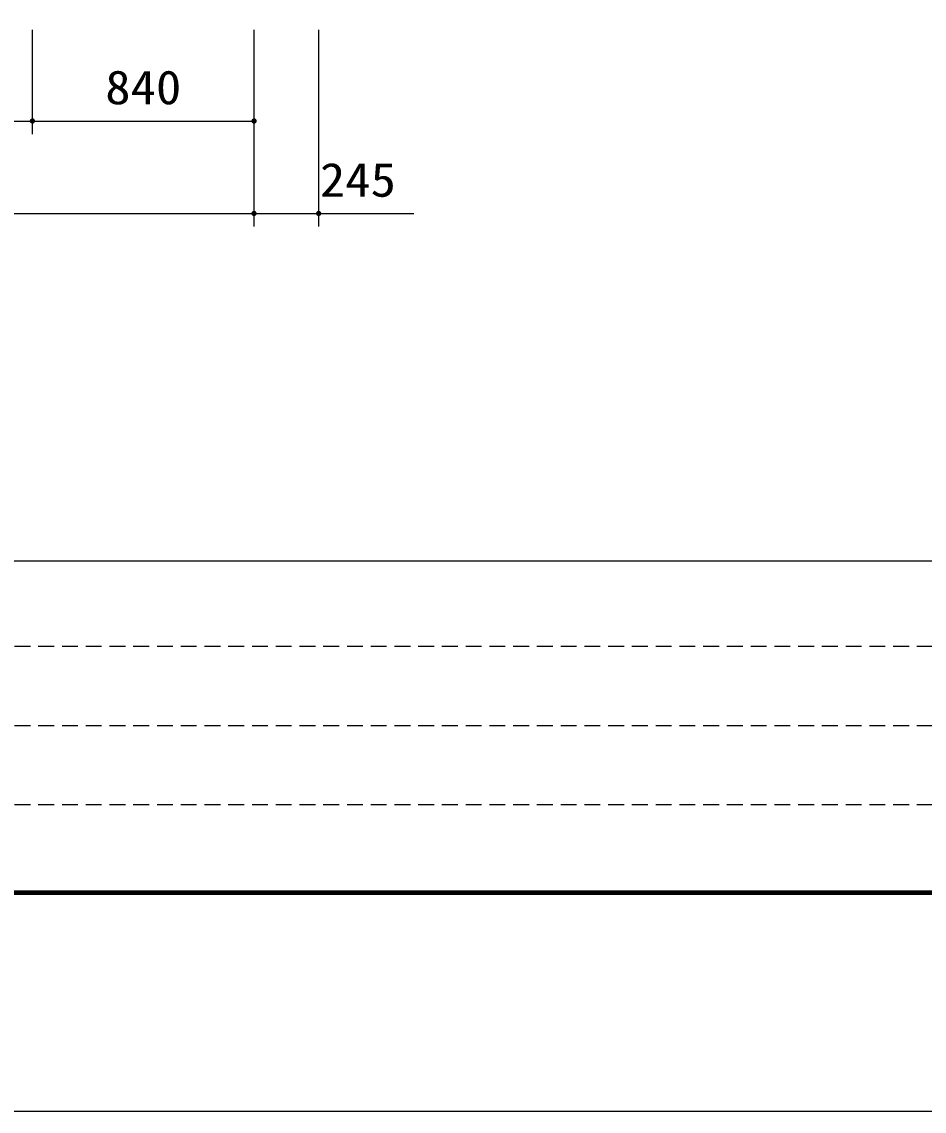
# Model space of a CAD drawing. Units: millimetres, scale not verified. Extents: x -14850 to 14850, y -10500 to 10500.
# Drawn here: x -6112 to -2693, y -10500 to -6373 of the extents above; entities that cross this region are included whole.
import ezdxf
from ezdxf.enums import TextEntityAlignment as Align

# ---------------------------------------------------------------- set-up
doc = ezdxf.new("R2010")
doc.units = ezdxf.units.MM
doc.header["$LTSCALE"] = 50
doc.linetypes.add('DASHED1', pattern=[1.8, 1.2, -0.6])
for name, color, linetype, lineweight in [('0-0_製作', 5, 'Continuous', 25), ('0-7_図面枠', 7, 'Continuous', 25), ('0-8_Axis_waku', 7, 'Continuous', 25)]:
    doc.layers.add(name, color=color, linetype=linetype, lineweight=lineweight)
doc.styles.add('ＭＳ ゴシック', font='')
doc.styles.get('ＭＳ ゴシック').set_extended_font_data('MS Gothic')

msp = doc.modelspace()

# ---------------------------------------------------------------- linework, layer by layer
at = {"layer": '0-0_製作', "color": 2}
for p, q in [((-6072.37, -6799.01), (-6072.37, -6403.88)), ((-5232.37, -7149.01), (-5232.37, -6403.88)), ((-4987.37, -7149.01), (-4987.37, -6403.88)), ((-6842.37, -6749.01), (-6072.37, -6749.01)), ((-6072.37, -6749.01), (-5232.37, -6749.01)), ((-9542.37, -7099.01), (-5232.37, -7099.01)), ((-5232.37, -7099.01), (-4987.37, -7099.01)), ((-4987.37, -7099.01), (-4626.98, -7099.01))]:
    msp.add_line(p, q, dxfattribs=at)
at = {"layer": '0-0_製作'}
for points in [[(-6082.35, -6748.38), (-6072.37, -6749.01), (-6082.37, -6749.01)], [(-6082.37, -6749.01), (-6072.37, -6759.01), (-6082.29, -6750.27)], [(-6082.37, -6749.01), (-6072.37, -6749.01), (-6072.37, -6759.01)], [(-6082.19, -6747.14), (-6072.37, -6749.01), (-6082.35, -6748.38)], [(-6082.29, -6750.27), (-6073, -6758.99), (-6082.05, -6751.5)], [(-6082.29, -6750.27), (-6072.37, -6759.01), (-6073, -6758.99)], [(-6081.88, -6745.92), (-6072.37, -6749.01), (-6082.19, -6747.14)], [(-6082.05, -6751.5), (-6074.24, -6758.83), (-6081.67, -6752.69)], [(-6082.05, -6751.5), (-6073, -6758.99), (-6074.24, -6758.83)], [(-6081.42, -6744.75), (-6072.37, -6749.01), (-6081.88, -6745.92)], [(-6081.67, -6752.69), (-6075.46, -6758.52), (-6081.13, -6753.83)], [(-6081.67, -6752.69), (-6074.24, -6758.83), (-6075.46, -6758.52)], [(-6080.81, -6743.65), (-6072.37, -6749.01), (-6081.42, -6744.75)], [(-6081.13, -6753.83), (-6076.63, -6758.06), (-6080.46, -6754.89)], [(-6081.13, -6753.83), (-6075.46, -6758.52), (-6076.63, -6758.06)], [(-6080.07, -6742.64), (-6072.37, -6749.01), (-6080.81, -6743.65)], [(-6080.46, -6754.89), (-6077.73, -6757.46), (-6079.66, -6755.86)], [(-6080.46, -6754.89), (-6076.63, -6758.06), (-6077.73, -6757.46)], [(-6079.21, -6741.72), (-6072.37, -6749.01), (-6080.07, -6742.64)], [(-6079.66, -6755.86), (-6077.73, -6757.46), (-6078.74, -6756.72)], [(-6079.21, -6741.72), (-6072.37, -6739.01), (-6072.37, -6749.01)], [(-6078.25, -6740.92), (-6072.37, -6739.01), (-6079.21, -6741.72)], [(-6077.19, -6740.25), (-6072.37, -6739.01), (-6078.25, -6740.92)], [(-6076.05, -6739.71), (-6072.37, -6739.01), (-6077.19, -6740.25)], [(-6074.86, -6739.33), (-6072.37, -6739.01), (-6076.05, -6739.71)], [(-6073.62, -6739.09), (-6072.37, -6739.01), (-6074.86, -6739.33)], [(-6072.37, -6739.01), (-6062.37, -6749.01), (-6072.37, -6749.01)], [(-6072.37, -6739.01), (-6062.45, -6747.76), (-6062.37, -6749.01)], [(-6071.74, -6739.03), (-6062.45, -6747.76), (-6072.37, -6739.01)], [(-6072.37, -6749.01), (-6071.12, -6758.93), (-6072.37, -6759.01)], [(-6072.37, -6749.01), (-6069.88, -6758.7), (-6071.12, -6758.93)], [(-6072.37, -6749.01), (-6068.69, -6758.31), (-6069.88, -6758.7)], [(-6072.37, -6749.01), (-6067.55, -6757.78), (-6068.69, -6758.31)], [(-6072.37, -6749.01), (-6066.49, -6757.1), (-6067.55, -6757.78)], [(-6072.37, -6749.01), (-6065.52, -6756.3), (-6066.49, -6757.1)], [(-6072.37, -6749.01), (-6064.66, -6755.39), (-6065.52, -6756.3)], [(-6062.37, -6749.01), (-6064.66, -6755.39), (-6072.37, -6749.01)], [(-6071.74, -6739.03), (-6062.68, -6746.53), (-6062.45, -6747.76)], [(-6070.49, -6739.19), (-6062.68, -6746.53), (-6071.74, -6739.03)], [(-6070.49, -6739.19), (-6063.07, -6745.33), (-6062.68, -6746.53)], [(-6069.28, -6739.5), (-6063.07, -6745.33), (-6070.49, -6739.19)], [(-6069.28, -6739.5), (-6063.61, -6744.19), (-6063.07, -6745.33)], [(-6068.11, -6739.96), (-6063.61, -6744.19), (-6069.28, -6739.5)], [(-6068.11, -6739.96), (-6064.28, -6743.13), (-6063.61, -6744.19)], [(-6067.01, -6740.57), (-6064.28, -6743.13), (-6068.11, -6739.96)], [(-6067.01, -6740.57), (-6065.08, -6742.17), (-6064.28, -6743.13)], [(-6065.99, -6741.31), (-6065.08, -6742.17), (-6067.01, -6740.57)], [(-6062.37, -6749.01), (-6063.93, -6754.37), (-6064.66, -6755.39)], [(-6062.37, -6749.01), (-6063.32, -6753.27), (-6063.93, -6754.37)], [(-6062.37, -6749.01), (-6062.86, -6752.1), (-6063.32, -6753.27)], [(-6062.37, -6749.01), (-6062.55, -6750.89), (-6062.86, -6752.1)], [(-6062.37, -6749.01), (-6062.39, -6749.64), (-6062.55, -6750.89)], [(-5242.35, -6748.38), (-5232.37, -6749.01), (-5242.37, -6749.01)], [(-5242.37, -6749.01), (-5232.37, -6749.01), (-5242.29, -6750.27)], [(-5242.19, -6747.14), (-5232.37, -6749.01), (-5242.35, -6748.38)], [(-5242.29, -6750.27), (-5232.37, -6749.01), (-5242.05, -6751.5)], [(-5241.88, -6745.92), (-5232.37, -6749.01), (-5242.19, -6747.14)], [(-5242.05, -6751.5), (-5232.37, -6749.01), (-5232.37, -6759.01)], [(-5242.05, -6751.5), (-5233, -6758.99), (-5241.67, -6752.69)], [(-5242.05, -6751.5), (-5232.37, -6759.01), (-5233, -6758.99)], [(-5241.42, -6744.75), (-5232.37, -6749.01), (-5241.88, -6745.92)], [(-5241.67, -6752.69), (-5234.24, -6758.83), (-5241.13, -6753.83)], [(-5241.67, -6752.69), (-5233, -6758.99), (-5234.24, -6758.83)], [(-5240.81, -6743.65), (-5232.37, -6749.01), (-5241.42, -6744.75)], [(-5241.13, -6753.83), (-5235.46, -6758.52), (-5240.46, -6754.89)], [(-5241.13, -6753.83), (-5234.24, -6758.83), (-5235.46, -6758.52)], [(-5240.07, -6742.64), (-5232.37, -6749.01), (-5240.81, -6743.65)], [(-5240.46, -6754.89), (-5236.63, -6758.06), (-5239.66, -6755.86)], [(-5240.46, -6754.89), (-5235.46, -6758.52), (-5236.63, -6758.06)], [(-5240.07, -6742.64), (-5232.37, -6739.01), (-5232.37, -6749.01)], [(-5239.21, -6741.72), (-5232.37, -6739.01), (-5240.07, -6742.64)], [(-5239.66, -6755.86), (-5237.73, -6757.46), (-5238.74, -6756.72)], [(-5239.66, -6755.86), (-5236.63, -6758.06), (-5237.73, -6757.46)], [(-5238.25, -6740.92), (-5232.37, -6739.01), (-5239.21, -6741.72)], [(-5237.19, -6740.25), (-5232.37, -6739.01), (-5238.25, -6740.92)], [(-5236.05, -6739.71), (-5232.37, -6739.01), (-5237.19, -6740.25)], [(-5234.86, -6739.33), (-5232.37, -6739.01), (-5236.05, -6739.71)], [(-5233.62, -6739.09), (-5232.37, -6739.01), (-5234.86, -6739.33)], [(-5232.37, -6739.01), (-5222.37, -6749.01), (-5232.37, -6749.01)], [(-5232.37, -6739.01), (-5222.45, -6747.76), (-5222.37, -6749.01)], [(-5232.37, -6739.01), (-5222.68, -6746.53), (-5222.45, -6747.76)], [(-5232.37, -6739.01), (-5223.07, -6745.33), (-5222.68, -6746.53)], [(-5231.74, -6739.03), (-5223.07, -6745.33), (-5232.37, -6739.01)], [(-5232.37, -6749.01), (-5231.12, -6758.93), (-5232.37, -6759.01)], [(-5232.37, -6749.01), (-5229.88, -6758.7), (-5231.12, -6758.93)], [(-5232.37, -6749.01), (-5228.69, -6758.31), (-5229.88, -6758.7)], [(-5232.37, -6749.01), (-5227.55, -6757.78), (-5228.69, -6758.31)], [(-5232.37, -6749.01), (-5226.49, -6757.1), (-5227.55, -6757.78)], [(-5232.37, -6749.01), (-5225.52, -6756.3), (-5226.49, -6757.1)], [(-5232.37, -6749.01), (-5224.66, -6755.39), (-5225.52, -6756.3)], [(-5232.37, -6749.01), (-5223.93, -6754.37), (-5224.66, -6755.39)], [(-5222.37, -6749.01), (-5223.93, -6754.37), (-5232.37, -6749.01)], [(-5230.5, -6739.19), (-5223.07, -6745.33), (-5231.74, -6739.03)], [(-5230.5, -6739.19), (-5223.61, -6744.19), (-5223.07, -6745.33)], [(-5229.28, -6739.5), (-5223.61, -6744.19), (-5230.5, -6739.19)], [(-5229.28, -6739.5), (-5224.28, -6743.13), (-5223.61, -6744.19)], [(-5228.11, -6739.96), (-5224.28, -6743.13), (-5229.28, -6739.5)], [(-5228.11, -6739.96), (-5225.08, -6742.17), (-5224.28, -6743.13)], [(-5227.01, -6740.57), (-5225.08, -6742.17), (-5228.11, -6739.96)], [(-5227.01, -6740.57), (-5225.99, -6741.31), (-5225.08, -6742.17)], [(-5222.37, -6749.01), (-5223.32, -6753.27), (-5223.93, -6754.37)], [(-5222.37, -6749.01), (-5222.86, -6752.1), (-5223.32, -6753.27)], [(-5222.37, -6749.01), (-5222.55, -6750.89), (-5222.86, -6752.1)], [(-5222.37, -6749.01), (-5222.39, -6749.64), (-5222.55, -6750.89)], [(-5242.19, -7097.14), (-5232.37, -7099.01), (-5242.35, -7098.38)], [(-5241.88, -7095.92), (-5232.37, -7099.01), (-5242.19, -7097.14)], [(-5241.42, -7094.75), (-5232.37, -7099.01), (-5241.88, -7095.92)], [(-5240.81, -7093.65), (-5232.37, -7099.01), (-5241.42, -7094.75)], [(-5240.07, -7092.64), (-5232.37, -7099.01), (-5240.81, -7093.65)], [(-5240.07, -7092.64), (-5232.37, -7089.01), (-5232.37, -7099.01)], [(-5239.21, -7091.72), (-5232.37, -7089.01), (-5240.07, -7092.64)], [(-5238.25, -7090.92), (-5232.37, -7089.01), (-5239.21, -7091.72)], [(-5237.19, -7090.25), (-5232.37, -7089.01), (-5238.25, -7090.92)], [(-5236.05, -7089.71), (-5232.37, -7089.01), (-5237.19, -7090.25)], [(-5234.86, -7089.33), (-5232.37, -7089.01), (-5236.05, -7089.71)], [(-5233.62, -7089.09), (-5232.37, -7089.01), (-5234.86, -7089.33)], [(-5232.37, -7089.01), (-5222.37, -7099.01), (-5232.37, -7099.01)], [(-5232.37, -7089.01), (-5222.45, -7097.76), (-5222.37, -7099.01)], [(-5232.37, -7089.01), (-5222.68, -7096.53), (-5222.45, -7097.76)], [(-5232.37, -7089.01), (-5223.07, -7095.33), (-5222.68, -7096.53)], [(-5231.74, -7089.03), (-5223.07, -7095.33), (-5232.37, -7089.01)], [(-5230.5, -7089.19), (-5223.07, -7095.33), (-5231.74, -7089.03)], [(-5230.5, -7089.19), (-5223.61, -7094.19), (-5223.07, -7095.33)], [(-5229.28, -7089.5), (-5223.61, -7094.19), (-5230.5, -7089.19)], [(-5229.28, -7089.5), (-5224.28, -7093.13), (-5223.61, -7094.19)], [(-5228.11, -7089.96), (-5224.28, -7093.13), (-5229.28, -7089.5)], [(-5228.11, -7089.96), (-5225.08, -7092.17), (-5224.28, -7093.13)], [(-5227.01, -7090.57), (-5225.08, -7092.17), (-5228.11, -7089.96)], [(-5227.01, -7090.57), (-5225.99, -7091.31), (-5225.08, -7092.17)], [(-4997.19, -7097.14), (-4987.37, -7099.01), (-4997.35, -7098.38)], [(-4996.88, -7095.92), (-4987.37, -7099.01), (-4997.19, -7097.14)], [(-4996.42, -7094.75), (-4987.37, -7099.01), (-4996.88, -7095.92)], [(-4995.81, -7093.65), (-4987.37, -7099.01), (-4996.42, -7094.75)], [(-4995.07, -7092.64), (-4987.37, -7099.01), (-4995.81, -7093.65)], [(-4995.07, -7092.64), (-4987.37, -7089.01), (-4987.37, -7099.01)], [(-4994.21, -7091.72), (-4987.37, -7089.01), (-4995.07, -7092.64)], [(-4993.25, -7090.92), (-4987.37, -7089.01), (-4994.21, -7091.72)], [(-4992.19, -7090.25), (-4987.37, -7089.01), (-4993.25, -7090.92)], [(-4991.05, -7089.71), (-4987.37, -7089.01), (-4992.19, -7090.25)], [(-4989.86, -7089.33), (-4987.37, -7089.01), (-4991.05, -7089.71)], [(-4988.62, -7089.09), (-4987.37, -7089.01), (-4989.86, -7089.33)], [(-4987.37, -7089.01), (-4977.37, -7099.01), (-4987.37, -7099.01)], [(-4987.37, -7089.01), (-4977.45, -7097.76), (-4977.37, -7099.01)], [(-4987.37, -7089.01), (-4977.68, -7096.53), (-4977.45, -7097.76)], [(-4987.37, -7089.01), (-4978.07, -7095.33), (-4977.68, -7096.53)], [(-4986.74, -7089.03), (-4978.07, -7095.33), (-4987.37, -7089.01)], [(-4986.74, -7089.03), (-4978.61, -7094.19), (-4978.07, -7095.33)], [(-4985.49, -7089.19), (-4978.61, -7094.19), (-4986.74, -7089.03)], [(-4985.49, -7089.19), (-4979.28, -7093.13), (-4978.61, -7094.19)], [(-4984.28, -7089.5), (-4979.28, -7093.13), (-4985.49, -7089.19)], [(-4984.28, -7089.5), (-4980.08, -7092.17), (-4979.28, -7093.13)], [(-4983.11, -7089.96), (-4980.08, -7092.17), (-4984.28, -7089.5)], [(-4983.11, -7089.96), (-4980.99, -7091.31), (-4980.08, -7092.17)], [(-4982.01, -7090.57), (-4980.99, -7091.31), (-4983.11, -7089.96)], [(-5242.35, -7098.38), (-5232.37, -7099.01), (-5242.37, -7099.01)], [(-5242.37, -7099.01), (-5232.37, -7099.01), (-5242.29, -7100.27)], [(-5242.29, -7100.27), (-5232.37, -7099.01), (-5242.05, -7101.5)], [(-5242.05, -7101.5), (-5232.37, -7099.01), (-5232.37, -7109.01)], [(-5242.05, -7101.5), (-5233, -7108.99), (-5241.67, -7102.69)], [(-5242.05, -7101.5), (-5232.37, -7109.01), (-5233, -7108.99)], [(-5241.67, -7102.69), (-5234.24, -7108.83), (-5241.13, -7103.83)], [(-5241.67, -7102.69), (-5233, -7108.99), (-5234.24, -7108.83)], [(-5241.13, -7103.83), (-5235.46, -7108.52), (-5240.46, -7104.89)], [(-5241.13, -7103.83), (-5234.24, -7108.83), (-5235.46, -7108.52)], [(-5240.46, -7104.89), (-5236.63, -7108.06), (-5239.66, -7105.86)], [(-5240.46, -7104.89), (-5235.46, -7108.52), (-5236.63, -7108.06)], [(-5239.66, -7105.86), (-5237.73, -7107.46), (-5238.74, -7106.72)], [(-5239.66, -7105.86), (-5236.63, -7108.06), (-5237.73, -7107.46)], [(-5232.37, -7099.01), (-5231.12, -7108.93), (-5232.37, -7109.01)], [(-5232.37, -7099.01), (-5229.88, -7108.7), (-5231.12, -7108.93)], [(-5232.37, -7099.01), (-5228.69, -7108.31), (-5229.88, -7108.7)], [(-5232.37, -7099.01), (-5227.55, -7107.78), (-5228.69, -7108.31)], [(-5232.37, -7099.01), (-5226.49, -7107.1), (-5227.55, -7107.78)], [(-5232.37, -7099.01), (-5225.52, -7106.3), (-5226.49, -7107.1)], [(-5232.37, -7099.01), (-5224.66, -7105.39), (-5225.52, -7106.3)], [(-5232.37, -7099.01), (-5223.93, -7104.37), (-5224.66, -7105.39)], [(-5222.37, -7099.01), (-5223.93, -7104.37), (-5232.37, -7099.01)], [(-5222.37, -7099.01), (-5223.32, -7103.27), (-5223.93, -7104.37)], [(-5222.37, -7099.01), (-5222.86, -7102.1), (-5223.32, -7103.27)], [(-5222.37, -7099.01), (-5222.55, -7100.89), (-5222.86, -7102.1)], [(-5222.37, -7099.01), (-5222.39, -7099.64), (-5222.55, -7100.89)], [(-4997.35, -7098.38), (-4987.37, -7099.01), (-4997.37, -7099.01)], [(-4997.37, -7099.01), (-4987.37, -7099.01), (-4997.29, -7100.27)], [(-4997.29, -7100.27), (-4987.37, -7099.01), (-4997.05, -7101.5)], [(-4997.05, -7101.5), (-4987.37, -7099.01), (-4987.37, -7109.01)], [(-4997.05, -7101.5), (-4987.37, -7109.01), (-4996.67, -7102.69)], [(-4996.67, -7102.69), (-4988, -7108.99), (-4996.13, -7103.83)], [(-4996.67, -7102.69), (-4987.37, -7109.01), (-4988, -7108.99)], [(-4996.13, -7103.83), (-4989.24, -7108.83), (-4995.46, -7104.89)], [(-4996.13, -7103.83), (-4988, -7108.99), (-4989.24, -7108.83)], [(-4995.46, -7104.89), (-4990.46, -7108.52), (-4994.66, -7105.86)], [(-4995.46, -7104.89), (-4989.24, -7108.83), (-4990.46, -7108.52)], [(-4994.66, -7105.86), (-4991.63, -7108.06), (-4993.74, -7106.72)], [(-4994.66, -7105.86), (-4990.46, -7108.52), (-4991.63, -7108.06)], [(-4993.74, -7106.72), (-4991.63, -7108.06), (-4992.73, -7107.46)], [(-4987.37, -7099.01), (-4986.12, -7108.93), (-4987.37, -7109.01)], [(-4987.37, -7099.01), (-4984.88, -7108.7), (-4986.12, -7108.93)], [(-4987.37, -7099.01), (-4983.69, -7108.31), (-4984.88, -7108.7)], [(-4987.37, -7099.01), (-4982.55, -7107.78), (-4983.69, -7108.31)], [(-4987.37, -7099.01), (-4981.49, -7107.1), (-4982.55, -7107.78)], [(-4987.37, -7099.01), (-4980.52, -7106.3), (-4981.49, -7107.1)], [(-4987.37, -7099.01), (-4979.66, -7105.39), (-4980.52, -7106.3)], [(-4987.37, -7099.01), (-4978.93, -7104.37), (-4979.66, -7105.39)], [(-4977.37, -7099.01), (-4978.93, -7104.37), (-4987.37, -7099.01)], [(-4977.37, -7099.01), (-4978.32, -7103.27), (-4978.93, -7104.37)], [(-4977.37, -7099.01), (-4977.86, -7102.1), (-4978.32, -7103.27)], [(-4977.37, -7099.01), (-4977.55, -7100.89), (-4977.86, -7102.1)], [(-4977.37, -7099.01), (-4977.39, -7099.64), (-4977.55, -7100.89)]]:
    msp.add_solid(points, dxfattribs=at)
at = {"layer": '0-7_図面枠'}
msp.add_lwpolyline([(-14850, -10500), (14850, -10500), (14850, 10500), (-14850, 10500)], close=True, dxfattribs=at)
at = {"layer": '0-8_Axis_waku'}
for p, q in [((-12950, -8415), (14000, -8415)), ((14014, -9679.01), (-12964, -9679.01)), ((14013, -9678.01), (-12963, -9678.01)), ((14012, -9677.01), (-12962, -9677.01)), ((14011, -9676.01), (-12961, -9676.01)), ((14010, -9675.01), (-12960, -9675.01)), ((14009, -9674.01), (-12959, -9674.01)), ((14008, -9673.01), (-12958, -9673.01)), ((14007, -9672.01), (-12957, -9672.01)), ((14006, -9671.01), (-12956, -9671.01)), ((14005, -9670.01), (-12955, -9670.01)), ((14004, -9669.01), (-12954, -9669.01)), ((14003, -9668.01), (-12953, -9668.01)), ((14002, -9667.01), (-12952, -9667.01)), ((14001, -9666.01), (-12951, -9666.01)), ((-12950, -9665), (14000, -9665))]:
    msp.add_line(p, q, dxfattribs=at)
at = {"layer": '0-8_Axis_waku', "linetype": 'DASHED1'}
for p, q in [((400, -8740), (-12950, -8740)), ((400, -9040), (-12950, -9040)), ((400, -9340), (-12950, -9340))]:
    msp.add_line(p, q, dxfattribs=at)

# ---------------------------------------------------------------- texts
at = {"layer": '0-0_製作', "color": 4, "style": 'ＭＳ ゴシック', "width": 1.1}
for s, p in [('840', (-5796.12, -6724.01)), ('245', (-4982.83, -7074.44))]:
    msp.add_text(s, height=128.4, dxfattribs=at).set_placement(p, align=Align.BOTTOM_LEFT)

doc.saveas('drawing.dxf')
